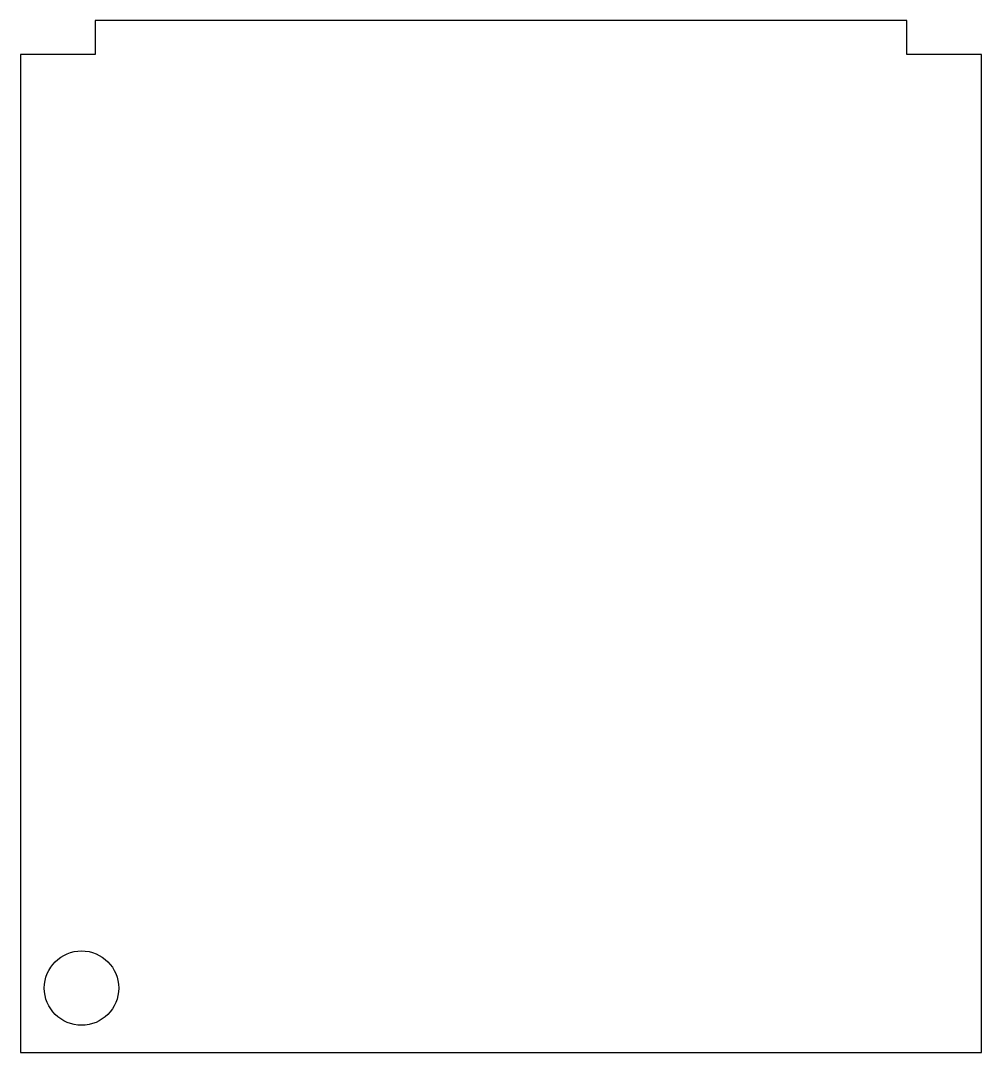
# Model space of a CAD drawing. Header units: millimetres. Extents: x -14.2 to 14.2, y -19.5 to 11.
import ezdxf

# ---------------------------------------------------------------- set-up
doc = ezdxf.new("R2010")
doc.units = ezdxf.units.MM

msp = doc.modelspace()

# ---------------------------------------------------------------- linework, layer by layer
for p, q in [((-12, 11), (-12, 9.995)), ((12, 11), (-12, 11)), ((12, 9.995), (12, 11)), ((-14.2, 9.995), (-14.2, -19.5)), ((-12, 9.995), (-14.2, 9.995)), ((14.2, 9.995), (12, 9.995)), ((14.2, -19.5), (14.2, 9.995)), ((-14.2, -19.5), (14.2, -19.5))]:
    msp.add_line(p, q)
msp.add_circle((-12.4, -17.6), 1.1)

doc.saveas('drawing.dxf')
